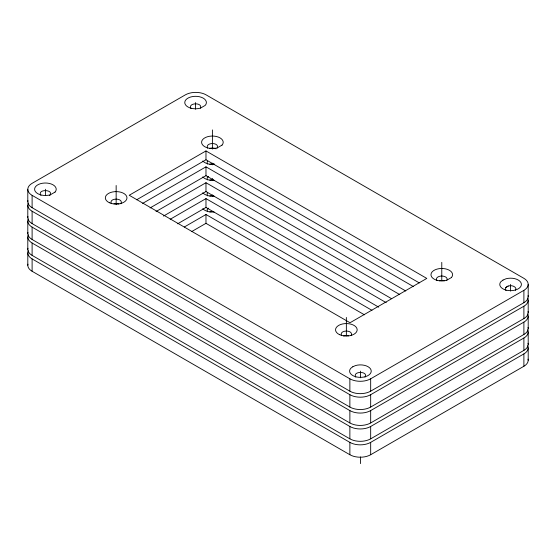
<?xml version="1.0" encoding="UTF-8"?>
<svg xmlns="http://www.w3.org/2000/svg" width="556" height="556" viewBox="0 0 556 556"><rect width="100%" height="100%" fill="white"/><g stroke="black" fill="none" stroke-linecap="round" stroke-linejoin="round"><path stroke-width="0.83" d="M217.222 148.049C219.995 141.933 204.497 142.127 207.666 148.209M446.6 280.516L447.1 279.619A5.393 3.114 0 0 0 440.936 276.054A5.393 3.114 0 0 0 436.974 280.544M515.349 290.315L515.947 288.418C514.119 284.491 505.779 284.735 505.23 289.259L505.501 289.78M200.487 108.114L205.213 105.39A10.814 6.241 0 0 0 197.269 96.39A10.814 6.241 0 0 0 184.898 103.534A10.814 6.241 0 0 0 200.487 108.114C202.864 102.047 187.323 102.665 190.993 108.552M49.686 195.58C54.752 189.186 36.515 188.797 40.942 195.42M351.225 335.553C353.852 329.52 338.701 329.604 341.537 335.636M208.458 176.349L207.034 178.094L207.61 179.894M208.458 208.132L207.034 209.876L207.61 211.676M207.61 161.184L207.034 162.206L207.666 164.096M207.61 192.967L207.034 193.988L207.666 195.879M120.888 203.753C124.078 197.672 108.434 197.519 111.339 203.684M364.965 377.156C368.969 370.942 351.976 370.817 355.791 377.149M505.689 287.577L508.24 286.027M205.977 150.933L129.214 195.26L350.023 322.744L426.793 278.417L205.977 150.933L205.977 159.767L136.665 199.785M142.628 203.406L205.977 166.828L413.275 286.507M150.078 207.93L205.977 175.654L205.977 166.828M156.041 211.551L205.977 182.722L399.75 294.59M163.499 216.075L205.977 191.549L205.977 182.722M170.206 219.266L205.977 198.61L386.232 302.679M177.656 223.79L205.977 207.437L205.977 198.61M184.363 226.98L205.977 214.505L371.964 310.331M191.813 231.505L205.977 223.331L205.977 214.505M32.109 195.344L349.87 378.803A14.706 8.493 0 0 0 370.671 378.803L523.891 290.343A14.706 8.493 0 0 0 523.891 278.334L206.13 94.874A14.706 8.493 0 0 0 185.329 94.874L32.109 183.334A14.706 8.493 0 0 0 32.109 195.344L32.109 207.701L349.87 391.167A14.706 8.493 0 0 0 370.671 391.167L523.891 302.7A14.706 8.493 0 0 0 528.075 295.59M28.3 203.037A14.706 8.493 0 0 0 32.109 211.238L349.87 394.697A14.706 8.493 0 0 0 370.671 394.697L523.891 306.231A14.706 8.493 0 0 0 527.7 298.03M27.925 216.486A14.706 8.493 0 0 0 32.109 223.595L349.87 407.055A14.706 8.493 0 0 0 370.671 407.055L523.891 318.595A14.706 8.493 0 0 0 528.075 311.478M28.3 218.925A14.706 8.493 0 0 0 32.109 227.126L349.87 410.585A14.706 8.493 0 0 0 370.671 410.585L523.891 322.126A14.706 8.493 0 0 0 527.7 313.925M27.925 232.373A14.706 8.493 0 0 0 32.109 239.49L349.87 422.949A14.706 8.493 0 0 0 370.671 422.949L523.891 334.483A14.706 8.493 0 0 0 528.075 327.373M28.3 234.82A14.706 8.493 0 0 0 32.109 243.021L349.87 426.48A14.706 8.493 0 0 0 370.671 426.48L523.891 338.013A14.706 8.493 0 0 0 527.7 329.812M27.925 248.268A14.706 8.493 0 0 0 32.109 255.378L349.87 438.837A14.706 8.493 0 0 0 370.671 438.837L523.891 350.377A14.706 8.493 0 0 0 528.075 343.267M28.3 250.707A14.706 8.493 0 0 0 32.109 258.908L349.87 442.367A14.706 8.493 0 0 0 370.671 442.367L523.891 353.908A14.706 8.493 0 0 0 527.7 345.707M27.925 264.163A14.706 8.493 0 0 0 32.109 271.272L349.87 454.732A14.706 8.493 0 0 0 370.671 454.732L523.891 366.265A14.706 8.493 0 0 0 528.075 359.155M205.977 159.767L419.28 282.907M205.977 175.654L405.762 290.996M205.977 191.549L391.493 298.648M205.977 207.437L378.719 307.169M205.977 223.331L364.451 314.821M505.717 290.197L506.085 290.496M528.2 284.338L528.2 296.695M528.2 300.226L528.2 312.59M528.2 316.121L528.2 328.478M528.2 332.015L528.2 344.373M528.2 347.903L528.2 360.267M523.891 290.343L523.891 302.7M523.891 306.231L523.891 318.595M523.891 322.126L523.891 334.483M523.891 338.013L523.891 350.377M523.891 353.908L523.891 366.265M510.589 284.422L510.589 291.115M441.777 262.356L441.777 280.717M370.671 378.803L370.671 391.167M370.671 394.697L370.671 407.055M370.671 410.585L370.671 422.949M370.671 426.48L370.671 438.837M370.671 442.367L370.671 454.732M360.42 371.123L360.42 377.816M360.42 456.921L360.42 463.614M349.87 378.803L349.87 391.167M349.87 394.697L349.87 407.055M349.87 410.585L349.87 422.949M349.87 426.48L349.87 438.837M349.87 442.367L349.87 454.732M346.36 317.448L346.36 335.824M212.399 129.923L212.399 149.112M212.399 163.151L212.399 164.833M212.399 178.427L212.399 180.075M212.399 194.934L212.399 196.615M195.58 102.554L195.58 109.247M116.155 185.489L116.155 204.677M45.411 189.255L45.411 195.107M32.109 211.238L32.109 223.595M32.109 227.126L32.109 239.49M32.109 243.021L32.109 255.378M32.109 258.908L32.109 271.272M27.8 189.339L27.8 201.703M27.8 205.233L27.8 217.591M27.8 221.121L27.8 233.485M27.8 237.016L27.8 249.373M27.8 252.91L27.8 265.268M32.109 207.701A14.706 8.493 0 0 1 27.925 200.591M113.959 203.83A5.407 3.121 0 0 1 118.866 203.976M343.636 335.942A5.407 3.121 0 0 1 348.536 335.782M209.793 148.382A5.407 3.121 0 0 1 216.096 148.834M439.323 280.766A5.407 3.121 0 0 1 444.23 280.766M214.095 164.34A10.814 6.241 0 0 1 202.766 161.011M209.793 164.27A5.407 3.121 0 0 1 214.699 164.18M214.095 180.234A10.814 6.241 0 0 1 202.766 176.905M214.095 196.129A10.814 6.241 0 0 1 202.766 192.793M209.793 180.165A5.407 3.121 0 0 1 213.073 179.803M209.793 196.053A5.407 3.121 0 0 1 213.073 195.691M209.793 211.947A5.407 3.121 0 0 1 213.073 211.586M214.095 212.017A10.814 6.241 0 0 1 202.766 208.688M503.027 280.057L500.789 281.788A10.814 6.241 0 0 0 509.025 290.6A10.814 6.241 0 0 0 521.285 283.518A10.814 6.241 0 0 0 506.023 278.764L503.027 280.057M451.409 277.548L446.69 280.28A10.814 6.241 0 0 1 431.102 275.693A10.814 6.241 0 0 1 443.473 268.548A10.814 6.241 0 0 1 451.409 277.548M352.824 366.738L350.787 368.287A10.814 6.241 0 0 0 358.731 377.288A10.814 6.241 0 0 0 371.102 370.143A10.814 6.241 0 0 0 355.513 365.563L352.824 366.738M55.044 192.084L50.318 194.815A10.814 6.241 0 0 1 34.729 190.228A10.814 6.241 0 0 1 47.1 183.084A10.814 6.241 0 0 1 55.044 192.084M222.032 145.116L217.313 147.847A10.814 6.241 0 0 1 201.724 143.26A10.814 6.241 0 0 1 214.095 136.123A10.814 6.241 0 0 1 222.032 145.116M339.549 334.656A10.814 6.241 0 0 0 357.035 330.785A10.814 6.241 0 0 0 342.482 323.981A10.814 6.241 0 0 0 339.549 334.656M109.351 202.704A10.814 6.241 0 0 0 126.837 198.826A10.814 6.241 0 0 0 112.284 192.022A10.814 6.241 0 0 0 109.351 202.704"/></g></svg>
